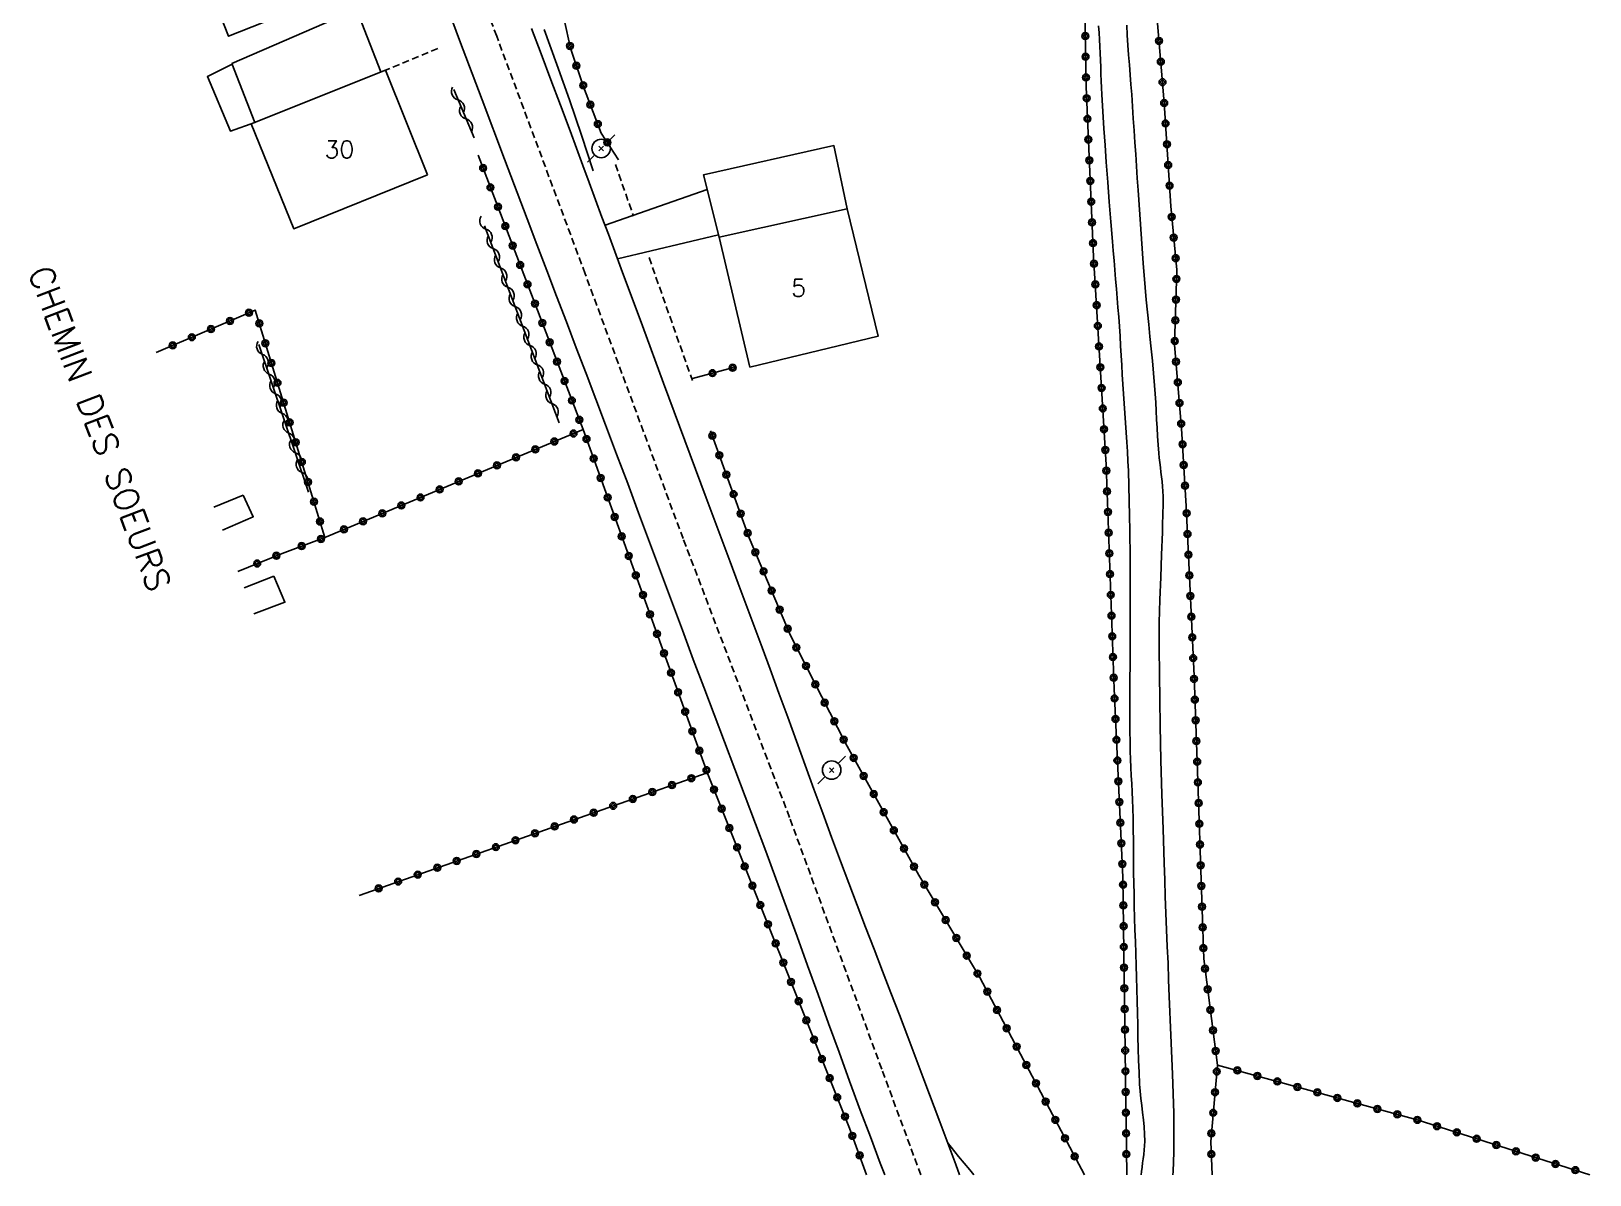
# Model space of a CAD drawing. Header units: millimetres. Extents: x 176000 to 177000, y 162000 to 163001.
# Drawn here: x 176165.3 to 176278.1, y 162000 to 162082.8 of the extents above; entities that cross this region are included whole.
import ezdxf
from ezdxf.enums import TextEntityAlignment as Align

# ---------------------------------------------------------------- set-up
doc = ezdxf.new("R2010")
doc.units = ezdxf.units.MM
doc.linetypes.add('DASHED', pattern=[0.75, 0.5, -0.25])
doc.layers.get('0').update_dxf_attribs({"linetype": 'CONTINUOUS'})
for name, color, linetype in [('W0001', 6, 'DASHED'), ('W0008', 7, 'CONTINUOUS'), ('W0017', 7, 'CONTINUOUS'), ('W0071', 7, 'CONTINUOUS'), ('W0101', 7, 'CONTINUOUS'), ('W0104', 1, 'CONTINUOUS'), ('W0112', 1, 'DASHED'), ('W0214', 2, 'CONTINUOUS'), ('W0310', 3, 'CONTINUOUS'), ('W0322', 7, 'CONTINUOUS'), ('W0323', 7, 'CONTINUOUS'), ('W0473', 7, 'CONTINUOUS'), ('W0989', 7, 'CONTINUOUS'), ('W0991', 7, 'CONTINUOUS')]:
    doc.layers.add(name, color=color, linetype=linetype)
doc.styles.get("Standard").update_dxf_attribs({"font": 'romans.shx', "width": 0.85})

# ---------------------------------------------------------------- blocks, each defined once
blk = doc.blocks.new('T473')
for p, q in [((-0.166667, 0.166667), (0.166667, -0.166667)), ((-0.166667, -0.166667), (0.166667, 0.166667)), ((0.500001, 0.500001), (1.000002, 1.000002)), ((-1.000002, -1.000002), (-0.500001, -0.500001))]:
    blk.add_line(p, q)
blk.add_ellipse((0, 0), major_axis=(0.471405, 0.471405), ratio=1, start_param=5.4977871438, end_param=11.780972451)
blk = doc.blocks.new('t310o')
at = {"color": 0, "linetype": 'Continuous'}
for centre, start, end in [((-0.5, 0.38), 216.8699, 323.1304), ((0.5, -0.37), 36.8699, 143.1303)]:
    blk.add_arc(centre, 0.625, start, end, dxfattribs=at)
blk = doc.blocks.new('t323o')
at = {"color": 0, "linetype": 'Continuous'}
for radius in [0.25, 0.15]:
    blk.add_circle((0, 0), radius, dxfattribs=at)
blk = doc.blocks.new('t322o')
at = {"color": 0, "linetype": 'Continuous'}
for radius in [0.25, 0.15]:
    blk.add_circle((0, 0), radius, dxfattribs=at)

msp = doc.modelspace()

# ---------------------------------------------------------------- linework, layer by layer
at = {"layer": 'W0001'}
msp.add_lwpolyline([(176229.71, 162000), (176226.88, 162007.66), (176220.21, 162025.87), (176212.51, 162046.05), (176205.42, 162065.22), (176199.02, 162082.42), (176193.49, 162096.98), (176186.76, 162114.87), (176179.31, 162135.04), (176177.6, 162137.32), (176175.57, 162139.33), (176173.26, 162141), (176170.73, 162142.32)], dxfattribs=at)
at = {"layer": 'W0008'}
for points in [[(176194.73, 162086.45), (176196.34, 162082.13), (176197.96, 162077.82), (176199.59, 162073.51), (176201.22, 162069.19), (176201.93, 162067.33), (176202.64, 162065.46), (176203.35, 162063.6), (176204.06, 162061.74), (176204.77, 162059.87), (176205.49, 162058.01), (176206.19, 162056.15), (176206.9, 162054.28), (176207.7, 162052.16), (176208.5, 162050.04), (176209.29, 162047.91), (176210.08, 162045.79), (176210.87, 162043.66), (176211.66, 162041.54), (176212.46, 162039.42), (176213.25, 162037.3), (176214, 162035.31), (176214.75, 162033.33), (176215.5, 162031.35), (176216.25, 162029.37), (176217, 162027.39), (176217.75, 162025.41), (176218.49, 162023.42), (176219.23, 162021.44), (176220, 162019.34), (176220.76, 162017.25), (176221.52, 162015.15), (176222.28, 162013.06), (176223.04, 162010.96), (176223.8, 162008.87), (176224.56, 162006.77), (176225.33, 162004.68), (176226.06, 162002.76), (176226.78, 162000.84), (176227.1, 162000)], [(176232.52, 162000), (176232.24, 162000.74), (176231.09, 162003.83), (176229.93, 162006.91), (176228.77, 162009.99), (176228.16, 162011.58), (176227.55, 162013.17), (176226.94, 162014.75), (176226.33, 162016.34), (176225.72, 162017.93), (176225.11, 162019.51), (176224.5, 162021.1), (176223.9, 162022.7), (176223.25, 162024.43), (176222.61, 162026.17), (176221.98, 162027.91), (176221.34, 162029.65), (176220.71, 162031.39), (176220.08, 162033.13), (176219.44, 162034.87), (176218.8, 162036.61), (176218.23, 162038.16), (176217.65, 162039.71), (176217.07, 162041.26), (176216.49, 162042.81), (176215.91, 162044.36), (176215.33, 162045.91), (176214.75, 162047.46), (176214.17, 162049.01), (176212.63, 162053.15), (176211.09, 162057.3), (176209.56, 162061.45), (176208.02, 162065.59), (176207.56, 162066.84), (176207.1, 162068.09), (176206.64, 162069.33), (176206.18, 162070.58), (176205.72, 162071.82), (176205.25, 162073.07), (176204.79, 162074.32), (176204.33, 162075.56), (176203.64, 162077.42), (176202.94, 162079.27), (176202.24, 162081.13), (176201.55, 162082.98)]]:
    msp.add_lwpolyline(points, dxfattribs=at)
at = {"layer": 'W0017'}
for points in [[(176206.86, 162068.74), (176214.24, 162071.33)], [(176207.76, 162066.3), (176215.08, 162068.04)]]:
    msp.add_lwpolyline(points, dxfattribs=at)
at = {"layer": 'W0071'}
for points in [[(176242.57, 162083.16), (176242.61, 162082.67), (176242.64, 162082.17), (176242.67, 162081.67), (176242.69, 162081.18), (176242.71, 162080.68), (176242.73, 162080.18), (176242.74, 162079.68), (176242.76, 162079.18), (176242.78, 162078.68), (176242.81, 162078.19), (176242.88, 162076.96), (176242.96, 162075.74), (176243.04, 162074.52), (176243.13, 162073.3), (176243.24, 162071.86), (176243.35, 162070.42), (176243.47, 162068.99), (176243.58, 162067.55), (176243.64, 162066.87), (176243.7, 162066.19), (176243.75, 162065.5), (176243.81, 162064.82), (176243.87, 162064.14), (176243.93, 162063.46), (176243.98, 162062.78), (176244.03, 162062.1), (176244.08, 162061.4), (176244.13, 162060.7), (176244.17, 162060.01), (176244.21, 162059.31), (176244.25, 162058.61), (176244.29, 162057.92), (176244.33, 162057.22), (176244.38, 162056.52), (176244.42, 162055.83), (176244.47, 162055.13), (176244.52, 162054.44), (176244.57, 162053.74), (176244.62, 162053.04), (176244.66, 162052.35), (176244.7, 162051.65), (176244.73, 162050.95), (176244.77, 162049.87), (176244.8, 162048.79), (176244.82, 162047.71), (176244.83, 162046.63), (176244.85, 162044.66), (176244.85, 162042.68), (176244.86, 162040.7), (176244.86, 162038.73), (176244.85, 162037.79), (176244.85, 162036.86), (176244.84, 162035.93), (176244.83, 162034.99), (176244.83, 162034.06), (176244.83, 162033.12), (176244.83, 162032.19), (176244.85, 162031.26), (176244.86, 162030.67), (176244.89, 162030.08), (176244.91, 162029.49), (176244.94, 162028.9), (176244.98, 162028.31), (176245, 162027.72), (176245.03, 162027.13), (176245.05, 162026.55), (176245.07, 162025.77), (176245.08, 162024.99), (176245.09, 162024.21), (176245.1, 162023.43), (176245.1, 162022.65), (176245.11, 162021.87), (176245.12, 162021.1), (176245.14, 162020.32), (176245.16, 162019.46), (176245.18, 162018.6), (176245.21, 162017.74), (176245.24, 162016.88), (176245.27, 162016.02), (176245.3, 162015.16), (176245.32, 162014.3), (176245.35, 162013.45), (176245.37, 162012.58), (176245.39, 162011.72), (176245.41, 162010.86), (176245.42, 162010), (176245.44, 162009.14), (176245.47, 162008.28), (176245.5, 162007.42), (176245.54, 162006.56), (176245.58, 162006.05), (176245.64, 162005.53), (176245.7, 162005.02), (176245.76, 162004.5), (176245.82, 162003.99), (176245.87, 162003.47), (176245.9, 162002.95), (176245.91, 162002.43), (176245.9, 162002.11), (176245.88, 162001.8), (176245.85, 162001.48), (176245.81, 162001.17), (176245.76, 162000.86), (176245.72, 162000.55), (176245.68, 162000.23), (176245.66, 162000)], [(176247.96, 162000), (176247.97, 162000.23), (176248, 162000.94), (176248.01, 162001.65), (176248.01, 162004.47), (176247.92, 162007.29), (176247.8, 162010.1), (176247.69, 162012.92), (176247.64, 162014.12), (176247.6, 162015.32), (176247.55, 162016.53), (176247.5, 162017.73), (176247.45, 162018.94), (176247.4, 162020.14), (176247.36, 162021.35), (176247.32, 162022.55), (176247.24, 162025.04), (176247.16, 162027.53), (176247.09, 162030.02), (176247.04, 162032.51), (176247.01, 162034.38), (176246.98, 162036.25), (176246.96, 162038.11), (176246.97, 162039.98), (176247.01, 162041.61), (176247.07, 162043.25), (176247.14, 162044.88), (176247.19, 162046.51), (176247.2, 162046.88), (176247.21, 162047.25), (176247.22, 162047.63), (176247.23, 162048), (176247.24, 162048.37), (176247.24, 162048.74), (176247.24, 162049.11), (176247.23, 162049.49), (176247.2, 162049.83), (176247.17, 162050.18), (176247.14, 162050.52), (176247.09, 162050.86), (176247.05, 162051.2), (176247.01, 162051.55), (176246.97, 162051.89), (176246.93, 162052.23), (176246.88, 162052.84), (176246.84, 162053.46), (176246.81, 162054.07), (176246.77, 162054.68), (176246.74, 162055.3), (176246.71, 162055.91), (176246.67, 162056.53), (176246.62, 162057.14), (176246.55, 162058.02), (176246.47, 162058.91), (176246.38, 162059.8), (176246.29, 162060.68), (176246.2, 162061.56), (176246.11, 162062.45), (176246.03, 162063.34), (176245.95, 162064.22), (176245.81, 162065.98), (176245.68, 162067.75), (176245.56, 162069.51), (176245.43, 162071.27), (176245.37, 162072.14), (176245.31, 162073), (176245.26, 162073.87), (176245.2, 162074.73), (176245.14, 162075.6), (176245.08, 162076.46), (176245.03, 162077.33), (176244.97, 162078.2), (176244.92, 162078.91), (176244.86, 162079.63), (176244.81, 162080.35), (176244.75, 162081.06), (176244.7, 162081.78), (176244.65, 162082.5), (176244.61, 162083.22)], [(176233.55, 162000), (176233.25, 162000.35), (176232.43, 162001.33), (176231.64, 162002.33)]]:
    msp.add_lwpolyline(points, dxfattribs=at)
at = {"layer": 'W0101'}
for points in [[(176186.01, 162092.72), (176188.72, 162086.03), (176179.62, 162082.41), (176177.01, 162089.05)], [(176194.01, 162072.39), (176190.97, 162079.96), (176181.25, 162076.07), (176184.33, 162068.48)]]:
    msp.add_lwpolyline(points, close=True, dxfattribs=at)
for points in [[(176224.38, 162069.93), (176215.11, 162067.86)], [(176224.38, 162069.93), (176226.62, 162060.7), (176217.35, 162058.47)], [(176217.35, 162058.47), (176215.11, 162067.86)]]:
    msp.add_lwpolyline(points, dxfattribs=at)
at = {"layer": 'W0104'}
for points in [[(176190.64, 162079.83), (176188.87, 162084.34), (176179.86, 162080.44), (176181.51, 162076.18)], [(176179.88, 162080.39), (176178.09, 162079.5), (176179.75, 162075.55), (176181.51, 162076.18)], [(176215.11, 162067.86), (176213.98, 162072.38), (176223.42, 162074.5), (176224.38, 162069.93)], [(176180.68, 162049.2), (176178.56, 162048.32)], [(176179.18, 162046.66), (176181.4, 162047.63), (176180.68, 162049.2)], [(176182.89, 162043.34), (176180.74, 162042.49)], [(176181.44, 162040.61), (176183.69, 162041.44), (176182.89, 162043.34)]]:
    msp.add_lwpolyline(points, dxfattribs=at)
at = {"layer": 'W0112'}
for points in [[(176194.75, 162081.52), (176190.97, 162079.96)], [(176207.61, 162073.13), (176208.92, 162069.39)], [(176210.05, 162066.39), (176213.18, 162057.49)]]:
    msp.add_lwpolyline(points, dxfattribs=at)
at = {"layer": 'W0214'}
msp.add_lwpolyline([(176206, 162072.68), (176205.15, 162075.25), (176204.28, 162077.81), (176203.38, 162080.36), (176202.46, 162082.9)], dxfattribs=at)
at = {"layer": 'W0310'}
for points in [[(176197.39, 162075.05), (176195.91, 162078.55)], [(176198.14, 162068.69), (176203.55, 162054.42)], [(176181.82, 162060.11), (176185.4, 162049.42)]]:
    msp.add_lwpolyline(points, dxfattribs=at)
at = {"layer": 'W0322'}
for points in [[(176247.8, 162070.11), (176247.33, 162077.59), (176246.8, 162083.92), (176246.74, 162087.68), (176246.34, 162096.2)], [(176207.83, 162073.47), (176206.59, 162075.4), (176205.31, 162078.76), (176204.36, 162081.54), (176203.91, 162083.63)], [(176250.8, 162000), (176250.7, 162002.42), (176251.17, 162007.95), (176250.18, 162015.63), (176249.71, 162029.91), (176249.48, 162036.12), (176248.92, 162048.39)]]:
    msp.add_lwpolyline(points, dxfattribs=at)
at = {"layer": 'W0323'}
for points in [[(176244.61, 162000), (176244.34, 162021.54), (176243.7, 162035.19), (176243.13, 162051.38), (176242.21, 162066.44), (176241.67, 162078.76), (176241.6, 162082.78), (176241.54, 162086.69), (176241.01, 162096.81)], [(176197.68, 162073.8), (176205.27, 162053.95), (176186.59, 162046.14)], [(176248.92, 162048.39), (176248.58, 162054.03), (176248.08, 162060.08), (176248.23, 162065.5), (176247.8, 162070.11)], [(176183.49, 162044.98), (176186.59, 162046.14), (176181.55, 162062.59), (176174.38, 162059.52)], [(176213.19, 162057.64), (176216.15, 162058.43)], [(176205.27, 162053.95), (176214.3, 162029.01), (176224.56, 162003.37), (176225.79, 162000)], [(176214.49, 162053.85), (176217.3, 162046.11), (176220.27, 162039.04), (176224.26, 162031.25), (176229.57, 162021.69), (176233.98, 162014.29), (176241.55, 162000)], [(176183.49, 162044.98), (176180.3, 162043.68)], [(176189.06, 162020.23), (176214.26, 162029.11)], [(176278.12, 162000), (176265.62, 162003.98), (176251.17, 162007.95)]]:
    msp.add_lwpolyline(points, dxfattribs=at)

# ---------------------------------------------------------------- block references
at = {"layer": 'W0310'}
for p, rotation in [((176196.22, 162077.81), 112.9022561130012), ((176196.81, 162076.43), 112.9022561130012), ((176198.24, 162068.45), 290.7669295704761), ((176198.77, 162067.04), 290.7669295704761), ((176199.3, 162065.64), 290.7669295704761), ((176199.83, 162064.24), 290.7669295704761), ((176200.36, 162062.84), 290.7669295704761), ((176200.9, 162061.43), 290.7669295704761), ((176182.07, 162059.38), 288.4927876251883), ((176201.43, 162060.03), 290.7669295704761), ((176182.55, 162057.96), 288.4927876251883), ((176201.96, 162058.63), 290.7669295704761), ((176202.49, 162057.23), 290.7669295704761), ((176183.02, 162056.53), 288.4927876251883), ((176203.02, 162055.82), 290.7669295704761), ((176183.5, 162055.11), 288.4927876251883), ((176183.97, 162053.69), 288.4927876251883), ((176184.45, 162052.27), 288.4927876251883), ((176184.93, 162050.84), 288.4927876251883)]:
    msp.add_blockref('t310o', p, dxfattribs=dict(at, rotation=rotation))
at = {"layer": 'W0322'}
for p, rotation in [((176204.32, 162081.71), 102.0872752561176), ((176246.95, 162082.08), 94.73217860700632), ((176204.79, 162080.28), 108.9399071506504), ((176247.08, 162080.58), 94.73217860700632), ((176247.2, 162079.09), 94.73217860700632), ((176205.28, 162078.86), 108.9399071506504), ((176205.8, 162077.46), 110.7481119770413), ((176247.32, 162077.59), 94.73217860700632), ((176206.34, 162076.06), 110.7481119770413), ((176247.42, 162076.1), 93.64784143846525), ((176207.02, 162074.73), 122.8027991016345), ((176247.52, 162074.6), 93.64784143846525), ((176247.61, 162073.1), 93.64784143846525), ((176247.71, 162071.6), 93.64784143846525), ((176248.95, 162047.89), 92.5665524379534), ((176249.01, 162046.39), 92.5665524379534), ((176249.08, 162044.89), 92.5665524379534), ((176249.15, 162043.39), 92.5665524379534), ((176249.22, 162041.9), 92.5665524379534), ((176249.28, 162040.4), 92.5665524379534), ((176249.35, 162038.9), 92.5665524379534), ((176249.42, 162037.4), 92.5665524379534), ((176249.48, 162035.9), 92.1692575896004), ((176249.54, 162034.4), 92.1692575896004), ((176249.6, 162032.9), 92.1692575896004), ((176249.65, 162031.4), 92.1692575896004), ((176249.71, 162029.91), 91.90514456736533), ((176249.76, 162028.41), 91.90514456736533), ((176249.81, 162026.91), 91.90514456736533), ((176249.86, 162025.41), 91.90514456736533), ((176249.91, 162023.91), 91.90514456736533), ((176249.96, 162022.41), 91.90514456736533), ((176250.01, 162020.91), 91.90514456736533), ((176250.06, 162019.41), 91.90514456736533), ((176250.11, 162017.91), 91.90514456736533), ((176250.16, 162016.41), 91.90514456736533), ((176250.28, 162014.92), 97.33888435206102), ((176250.47, 162013.43), 97.33888435206102), ((176250.66, 162011.94), 97.33888435206102), ((176250.85, 162010.46), 97.33888435206102), ((176251.04, 162008.97), 97.33888435206102), ((176251.13, 162007.48), 85.05126572716554), ((176251, 162005.98), 85.05126572716554), ((176250.87, 162004.49), 85.05126572716554), ((176250.74, 162003), 85.05126572716554), ((176250.73, 162001.5), 92.38009072228766)]:
    msp.add_blockref('t322o', p, dxfattribs=dict(at, rotation=rotation))
at = {"layer": 'W0323'}
for p, rotation in [((176241.61, 162082.43), 90.94246769179576), ((176241.63, 162080.93), 90.94246769179576), ((176241.66, 162079.43), 90.94246769179576), ((176241.71, 162077.93), 92.53635066422856), ((176241.77, 162076.44), 92.53635066422856), ((176241.84, 162074.94), 92.53635066422856), ((176241.9, 162073.44), 92.53635066422856), ((176198.04, 162072.87), 290.911093730668), ((176198.57, 162071.47), 290.911093730668), ((176241.97, 162071.94), 92.53635066422856), ((176199.11, 162070.07), 290.911093730668), ((176242.04, 162070.44), 92.53635066422856), ((176242.1, 162068.94), 92.53635066422856), ((176247.87, 162069.34), 95.33347428717555), ((176199.64, 162068.67), 290.911093730668), ((176248.01, 162067.84), 95.33347428717555), ((176200.18, 162067.26), 290.911093730668), ((176242.17, 162067.44), 92.53635066422856), ((176200.72, 162065.86), 290.911093730668), ((176242.24, 162065.95), 93.46639091136859), ((176248.15, 162066.35), 95.33347428717555), ((176201.25, 162064.46), 290.911093730668), ((176242.34, 162064.45), 93.46639091136859), ((176248.21, 162064.85), 88.39508191334156), ((176248.17, 162063.35), 88.39508191334156), ((176181.09, 162062.4), 203.2087344606058), ((176201.79, 162063.06), 290.911093730668), ((176242.43, 162062.95), 93.46639091136859), ((176178.34, 162061.22), 203.2087344606058), ((176179.72, 162061.81), 203.2087344606058), ((176181.84, 162061.63), 107.0312466771958), ((176202.32, 162061.66), 290.911093730668), ((176242.52, 162061.45), 93.46639091136859), ((176248.13, 162061.85), 88.39508191334156), ((176175.58, 162060.04), 203.2087344606058), ((176176.96, 162060.63), 203.2087344606058), ((176182.28, 162060.19), 107.0312466771958), ((176202.86, 162060.26), 290.911093730668), ((176242.61, 162059.96), 93.46639091136859), ((176248.09, 162060.35), 88.39508191334156), ((176182.72, 162058.76), 107.0312466771958), ((176203.39, 162058.86), 290.911093730668), ((176248.18, 162058.86), 94.75423338835556), ((176203.93, 162057.46), 290.911093730668), ((176214.64, 162058.03), 14.97119418873221), ((176216.09, 162058.42), 14.97119418873221), ((176242.7, 162058.46), 93.46639091136859), ((176183.16, 162057.33), 107.0312466771958), ((176242.79, 162056.96), 93.46639091136859), ((176248.31, 162057.36), 94.75423338835556), ((176183.6, 162055.89), 107.0312466771958), ((176204.46, 162056.05), 290.911093730668), ((176242.88, 162055.47), 93.46639091136859), ((176248.43, 162055.87), 94.75423338835556), ((176184.04, 162054.46), 107.0312466771958), ((176205, 162054.65), 290.911093730668), ((176248.55, 162054.37), 94.75423338835556), ((176184.48, 162053.02), 107.0312466771958), ((176203.19, 162053.08), 202.6910419559423), ((176204.58, 162053.66), 202.6910419559423), ((176205.52, 162053.26), 289.9021039731376), ((176214.62, 162053.5), 289.967073585128), ((176242.97, 162053.97), 93.46639091136859), ((176200.42, 162051.93), 202.6910419559423), ((176201.81, 162052.51), 202.6910419559423), ((176206.03, 162051.85), 289.9021039731376), ((176215.13, 162052.09), 289.967073585128), ((176243.06, 162052.47), 93.46639091136859), ((176248.65, 162052.88), 93.44799629192147), ((176184.92, 162051.59), 107.0312466771958), ((176197.66, 162050.77), 202.6910419559423), ((176199.04, 162051.35), 202.6910419559423), ((176243.14, 162050.97), 92.00955381301573), ((176248.74, 162051.38), 93.44799629192147), ((176185.36, 162050.15), 107.0312466771958), ((176194.89, 162049.61), 202.6910419559423), ((176196.27, 162050.19), 202.6910419559423), ((176206.54, 162050.44), 289.9021039731376), ((176215.64, 162050.68), 289.967073585128), ((176248.83, 162049.88), 93.44799629192147), ((176185.8, 162048.72), 107.0312466771958), ((176192.12, 162048.45), 202.6910419559423), ((176193.51, 162049.03), 202.6910419559423), ((176207.05, 162049.03), 289.9021039731376), ((176216.16, 162049.27), 289.967073585128), ((176243.19, 162049.47), 92.00955381301573), ((176189.35, 162047.3), 202.6910419559423), ((176190.74, 162047.88), 202.6910419559423), ((176207.56, 162047.62), 289.9021039731376), ((176216.67, 162047.86), 289.967073585128), ((176243.25, 162047.98), 92.00955381301573), ((176186.24, 162047.29), 107.0312466771958), ((176187.97, 162046.72), 202.6910419559423), ((176208.07, 162046.21), 289.9021039731376), ((176217.18, 162046.45), 289.967073585128), ((176243.3, 162046.48), 92.00955381301573), ((176184.9, 162045.51), 20.47683170728732), ((176186.3, 162046.03), 20.47683170728732), ((176217.74, 162045.06), 292.7814408718958), ((176181.69, 162044.25), 202.1703835883164), ((176183.08, 162044.81), 202.1703835883164), ((176208.58, 162044.8), 289.9021039731376), ((176243.35, 162044.98), 92.00955381301573), ((176209.09, 162043.39), 289.9021039731376), ((176218.33, 162043.68), 292.7814408718958), ((176243.4, 162043.48), 92.00955381301573), ((176209.6, 162041.98), 289.9021039731376), ((176218.91, 162042.29), 292.7814408718958), ((176243.46, 162041.98), 92.00955381301573), ((176210.11, 162040.57), 289.9021039731376), ((176219.49, 162040.91), 292.7814408718958), ((176220.07, 162039.53), 292.7814408718958), ((176243.51, 162040.48), 92.00955381301573), ((176210.62, 162039.16), 289.9021039731376), ((176243.56, 162038.98), 92.00955381301573), ((176211.13, 162037.75), 289.9021039731376), ((176220.71, 162038.17), 297.0746720098131), ((176243.61, 162037.48), 92.00955381301573), ((176211.64, 162036.34), 289.9021039731376), ((176221.4, 162036.84), 297.0746720098131), ((176212.15, 162034.93), 289.9021039731376), ((176222.08, 162035.5), 297.0746720098131), ((176243.67, 162035.98), 92.00955381301573), ((176222.76, 162034.17), 297.0746720098131), ((176243.73, 162034.48), 92.70916242004347), ((176212.66, 162033.52), 289.9021039731376), ((176223.45, 162032.83), 297.0746720098131), ((176243.8, 162032.99), 92.70916242004347), ((176213.18, 162032.11), 289.9021039731376), ((176224.13, 162031.5), 297.0746720098131), ((176213.69, 162030.7), 289.9021039731376), ((176243.87, 162031.49), 92.70916242004347), ((176214.2, 162029.29), 289.9021039731376), ((176224.85, 162030.18), 299.063764746677), ((176243.94, 162029.99), 92.70916242004347), ((176211.7, 162028.21), 19.41087657224755), ((176213.11, 162028.71), 19.41087657224755), ((176225.58, 162028.87), 299.063764746677), ((176244.01, 162028.49), 92.70916242004347), ((176208.87, 162027.21), 19.41087657224755), ((176210.28, 162027.71), 19.41087657224755), ((176214.74, 162027.89), 291.8133535719709), ((176226.31, 162027.56), 299.063764746677), ((176206.04, 162026.21), 19.41087657224755), ((176207.45, 162026.71), 19.41087657224755), ((176215.3, 162026.5), 291.8133535719709), ((176227.03, 162026.25), 299.063764746677), ((176244.08, 162026.99), 92.70916242004347), ((176203.21, 162025.22), 19.41087657224755), ((176204.62, 162025.72), 19.41087657224755), ((176215.86, 162025.1), 291.8133535719709), ((176227.76, 162024.94), 299.063764746677), ((176244.15, 162025.49), 92.70916242004347), ((176198.96, 162023.72), 19.41087657224755), ((176200.38, 162024.22), 19.41087657224755), ((176201.79, 162024.72), 19.41087657224755), ((176216.42, 162023.71), 291.8133535719709), ((176228.49, 162023.62), 299.063764746677), ((176244.22, 162024), 92.70916242004347), ((176196.13, 162022.72), 19.41087657224755), ((176197.55, 162023.22), 19.41087657224755), ((176193.31, 162021.73), 19.41087657224755), ((176194.72, 162022.23), 19.41087657224755), ((176216.97, 162022.32), 291.8133535719709), ((176229.22, 162022.31), 299.063764746677), ((176244.3, 162022.5), 92.70916242004347), ((176190.48, 162020.73), 19.41087657224755), ((176191.89, 162021.23), 19.41087657224755), ((176217.53, 162020.93), 291.8133535719709), ((176229.97, 162021.01), 300.8257276648922), ((176244.35, 162021), 90.71869514730535), ((176218.09, 162019.53), 291.8133535719709), ((176230.74, 162019.73), 300.8257276648922), ((176244.37, 162019.5), 90.71869514730535), ((176218.65, 162018.14), 291.8133535719709), ((176231.51, 162018.44), 300.8257276648922), ((176232.28, 162017.15), 300.8257276648922), ((176244.39, 162018), 90.71869514730535), ((176219.2, 162016.75), 291.8133535719709), ((176233.04, 162015.86), 300.8257276648922), ((176244.4, 162016.5), 90.71869514730535), ((176219.76, 162015.36), 291.8133535719709), ((176233.81, 162014.57), 300.8257276648922), ((176244.42, 162015), 90.71869514730535), ((176220.32, 162013.96), 291.8133535719709), ((176220.88, 162012.57), 291.8133535719709), ((176234.53, 162013.26), 297.8984046740013), ((176244.44, 162013.5), 90.71869514730535), ((176235.23, 162011.93), 297.8984046740013), ((176244.46, 162012), 90.71869514730535), ((176221.43, 162011.18), 291.8133535719709), ((176235.93, 162010.61), 297.8984046740013), ((176244.48, 162010.5), 90.71869514730535), ((176221.99, 162009.79), 291.8133535719709), ((176236.64, 162009.28), 297.8984046740013), ((176222.55, 162008.39), 291.8133535719709), ((176237.34, 162007.95), 297.8984046740013), ((176244.5, 162009), 90.71869514730535), ((176223.11, 162007), 291.8133535719709), ((176244.52, 162007.5), 90.71869514730535), ((176252.62, 162007.56), 164.6341681940355), ((176254.07, 162007.16), 164.6341681940355), ((176255.51, 162006.76), 164.6341681940355), ((176223.66, 162005.61), 291.8133535719709), ((176238.04, 162006.63), 297.8984046740013), ((176244.54, 162006), 90.71869514730535), ((176256.96, 162006.36), 164.6341681940355), ((176258.41, 162005.97), 164.6341681940355), ((176238.74, 162005.3), 297.8984046740013), ((176259.85, 162005.57), 164.6341681940355), ((176261.3, 162005.17), 164.6341681940355), ((176262.75, 162004.77), 164.6341681940355), ((176224.22, 162004.22), 291.8133535719709), ((176239.44, 162003.98), 297.8984046740013), ((176244.55, 162004.5), 90.71869514730535), ((176264.19, 162004.38), 164.6341681940355), ((176265.64, 162003.98), 162.3300395685422), ((176267.07, 162003.52), 162.3300395685422), ((176224.76, 162002.82), 290.1374062827198), ((176240.14, 162002.65), 297.8984046740013), ((176244.57, 162003), 90.71869514730535), ((176268.5, 162003.07), 162.3300395685422), ((176269.93, 162002.61), 162.3300395685422), ((176225.28, 162001.41), 290.1374062827198), ((176240.85, 162001.33), 297.8984046740013), ((176244.59, 162001.5), 90.71869514730535), ((176271.35, 162002.16), 162.3300395685422), ((176272.78, 162001.7), 162.3300395685422), ((176274.21, 162001.25), 162.3300395685422), ((176275.64, 162000.79), 162.3300395685422), ((176277.07, 162000.34), 162.3300395685422)]:
    msp.add_blockref('t323o', p, dxfattribs=dict(at, rotation=rotation))
at = {"layer": 'W0473'}
for p in [(176206.58, 162074.29), (176223.26, 162029.3)]:
    msp.add_blockref('T473', p, dxfattribs=at)

# ---------------------------------------------------------------- texts
at = {"layer": 'W0989'}
msp.add_text('CHEMIN DES SOEURS  ', height=1.75, rotation=290.6406, dxfattribs=at).set_placement((176165.1, 162065.36))
at = {"layer": 'W0991'}
for s, p in [('30', (176187.64, 162074.22)), ('5', (176220.87, 162064.2))]:
    msp.add_text(s, height=1.25, dxfattribs=at).set_placement(p, align=Align.MIDDLE_CENTER)

doc.saveas('drawing.dxf')
